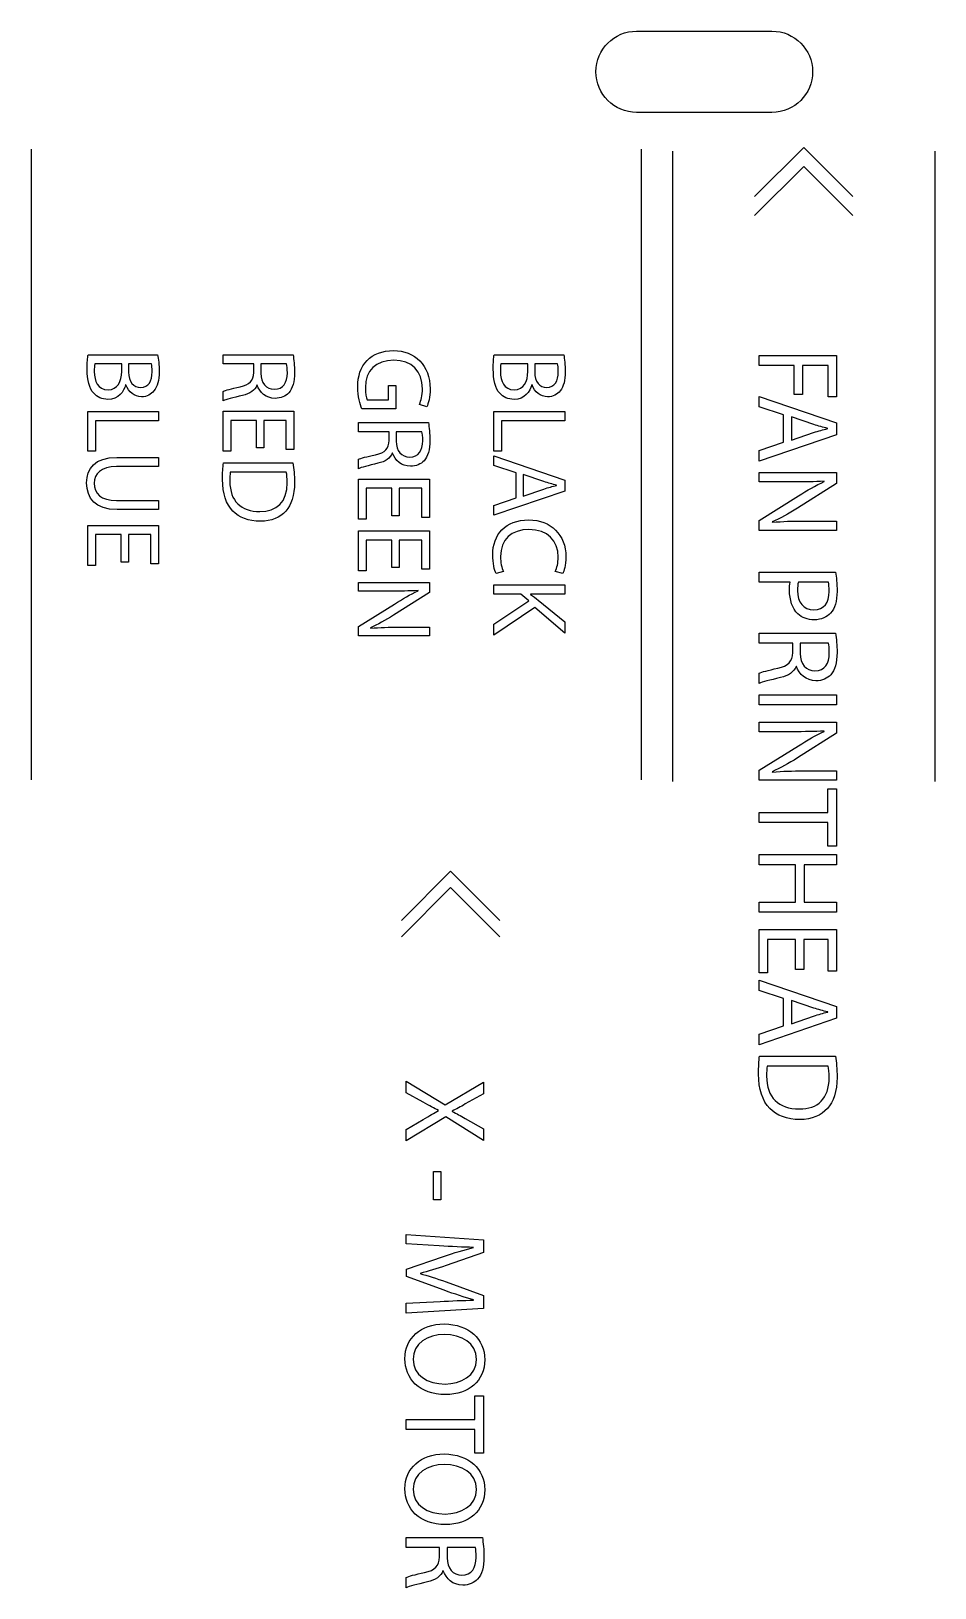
# Model space of a CAD drawing. Header units: millimetres. Extents: x -1166 to -93, y -857 to -63.
# Drawn here: x -961.8 to -928.4, y -721.3 to -663.8 of the extents above; entities that cross this region are included whole.
import ezdxf

# ---------------------------------------------------------------- set-up
doc = ezdxf.new("R2010")
doc.units = ezdxf.units.MM
doc.layers.add('CUTS', color=1, linetype='Continuous', true_color=0xff0000)
doc.layers.add('TEXT', color=5, linetype='Continuous', true_color=0x0000ff)

msp = doc.modelspace()

# ---------------------------------------------------------------- linework, layer by layer
at = {"layer": 'CUTS', "color": 1, "lineweight": 25, "true_color": 0xff0000}
for points in [[(-939.418, -663.84), (-934.417, -663.84)], [(-934.417, -666.839), (-939.418, -666.839), (-939.418, -666.839)]]:
    msp.add_lwpolyline(points, dxfattribs=at)
for points in [[(-940.918, -665.339), (-940.918, -664.511), (-940.246, -663.84), (-939.418, -663.84)], [(-934.417, -663.84), (-933.59, -663.84), (-932.917, -664.511), (-932.917, -665.339)], [(-939.418, -666.839), (-940.246, -666.839), (-940.918, -666.168), (-940.918, -665.339)], [(-932.917, -665.339), (-932.917, -666.168), (-933.59, -666.839), (-934.417, -666.839)]]:
    msp.add_open_spline(points, degree=3, dxfattribs=at)
at = {"layer": 'TEXT', "color": 5, "lineweight": 25, "true_color": 0x0000ff}
for points in [[(-961.781, -668.203), (-961.781, -691.486)], [(-939.249, -668.203), (-939.249, -691.486)], [(-938.088, -668.27), (-938.088, -691.553)], [(-935.063, -669.952), (-933.246, -668.136), (-931.429, -669.952)], [(-928.4, -668.27), (-928.4, -691.553)], [(-935.063, -670.653), (-933.246, -668.836), (-931.429, -670.653)], [(-959.68, -675.789), (-957.111, -675.789), (-957.111, -675.789)], [(-953.555, -676.445), (-953.555, -676.127), (-954.688, -676.127), (-954.688, -675.789), (-952.107, -675.789), (-952.107, -675.789)], [(-944.68, -675.789), (-942.111, -675.789), (-942.111, -675.789)], [(-932.035, -675.812), (-932.035, -677.348), (-932.343, -677.348), (-932.343, -676.184), (-933.291, -676.184), (-933.291, -677.259), (-933.596, -677.259), (-933.596, -676.184), (-934.886, -676.184), (-934.886, -675.812), (-932.035, -675.812), (-932.035, -675.812)], [(-958.434, -676.406), (-958.434, -676.127), (-959.432, -676.127), (-959.432, -676.127)], [(-958.182, -676.127), (-958.182, -676.434)], [(-957.336, -676.127), (-958.182, -676.127), (-958.182, -676.127)], [(-953.299, -676.127), (-953.299, -676.473)], [(-952.344, -676.127), (-953.299, -676.127), (-953.299, -676.127)], [(-943.434, -676.406), (-943.434, -676.127), (-944.432, -676.127), (-944.432, -676.127)], [(-943.182, -676.127), (-943.182, -676.434)], [(-942.336, -676.127), (-943.182, -676.127), (-943.182, -676.127)], [(-958.279, -676.9), (-958.291, -676.9)], [(-954.688, -677.493), (-954.688, -677.144)], [(-953.431, -676.911), (-953.442, -676.911)], [(-949.366, -677.451), (-948.586, -677.451), (-948.586, -676.923), (-948.314, -676.923), (-948.314, -677.784), (-949.571, -677.784), (-949.571, -677.784)], [(-943.28, -676.9), (-943.291, -676.9)], [(-947.165, -677.707), (-947.441, -677.621)], [(-933.989, -678.009), (-934.886, -677.712), (-934.886, -677.332), (-932.035, -678.305), (-932.035, -678.745), (-934.886, -679.718), (-934.886, -679.325), (-933.989, -679.02), (-933.989, -678.009), (-933.989, -678.009)], [(-957.072, -677.889), (-957.072, -678.23), (-959.405, -678.23), (-959.405, -679.348), (-959.688, -679.348), (-959.688, -677.889), (-957.072, -677.889), (-957.072, -677.889)], [(-953.462, -679.228), (-953.462, -678.215), (-954.405, -678.215), (-954.405, -679.348), (-954.688, -679.348), (-954.688, -677.873), (-952.072, -677.873), (-952.072, -679.29), (-952.356, -679.29), (-952.356, -678.215), (-953.182, -678.215), (-953.182, -679.228), (-953.462, -679.228), (-953.462, -679.228)], [(-948.555, -678.952), (-948.555, -678.634), (-949.688, -678.634), (-949.688, -678.297), (-947.107, -678.297), (-947.107, -678.297)], [(-942.072, -677.889), (-942.072, -678.23), (-944.405, -678.23), (-944.405, -679.348), (-944.688, -679.348), (-944.688, -677.889), (-942.072, -677.889), (-942.072, -677.889)], [(-932.877, -678.364), (-933.702, -678.085), (-933.702, -678.948), (-933.702, -678.948)], [(-948.299, -678.634), (-948.299, -678.98)], [(-947.344, -678.634), (-948.299, -678.634), (-948.299, -678.634)], [(-933.702, -678.948), (-932.881, -678.665)], [(-932.36, -678.517), (-932.36, -678.508)], [(-948.431, -679.418), (-948.442, -679.418)], [(-957.072, -679.922), (-958.625, -679.922)], [(-958.613, -679.581), (-957.072, -679.581), (-957.072, -679.922), (-957.072, -679.922)], [(-954.68, -679.786), (-952.111, -679.786), (-952.111, -679.786)], [(-949.688, -680.001), (-949.688, -679.651)], [(-943.865, -680.147), (-944.688, -679.876), (-944.688, -679.526), (-942.072, -680.419), (-942.072, -680.822), (-944.688, -681.715), (-944.688, -681.354), (-943.865, -681.075), (-943.865, -680.147), (-943.865, -680.147)], [(-952.356, -680.124), (-954.424, -680.124), (-954.424, -680.124)], [(-948.462, -681.735), (-948.462, -680.722), (-949.405, -680.722), (-949.405, -681.855), (-949.688, -681.855), (-949.688, -680.38), (-947.072, -680.38), (-947.072, -681.797), (-947.355, -681.797), (-947.355, -680.722), (-948.182, -680.722), (-948.182, -681.735), (-948.462, -681.735), (-948.462, -681.735)], [(-942.844, -680.473), (-943.601, -680.217), (-943.601, -681.009), (-943.601, -681.009)], [(-942.37, -680.613), (-942.37, -680.605)], [(-934.886, -680.138), (-932.035, -680.138), (-932.035, -680.545), (-933.477, -681.454)], [(-933.667, -680.485), (-934.886, -680.485), (-934.886, -680.138), (-934.886, -680.138)], [(-932.487, -680.473), (-932.491, -680.46)], [(-958.625, -681.168), (-957.072, -681.168), (-957.072, -681.51), (-958.601, -681.51)], [(-943.601, -681.009), (-942.848, -680.749)], [(-933.228, -681.932), (-932.034, -681.932), (-932.034, -682.279), (-934.886, -682.279), (-934.886, -681.907), (-933.439, -681.001)], [(-958.461, -683.446), (-958.461, -682.433), (-959.405, -682.433), (-959.405, -683.566), (-959.688, -683.566), (-959.688, -682.091), (-957.072, -682.091), (-957.072, -683.508), (-957.355, -683.508), (-957.355, -682.433), (-958.182, -682.433), (-958.182, -683.446), (-958.461, -683.446), (-958.461, -683.446)], [(-948.462, -683.644), (-948.462, -682.631), (-949.405, -682.631), (-949.405, -683.764), (-949.688, -683.764), (-949.688, -682.289), (-947.072, -682.289), (-947.072, -683.706), (-947.355, -683.706), (-947.355, -682.631), (-948.182, -682.631), (-948.182, -683.644), (-948.462, -683.644), (-948.462, -683.644)], [(-934.404, -681.962), (-934.4, -681.974)], [(-944.335, -683.799), (-944.606, -683.865), (-944.606, -683.865)], [(-942.146, -683.873), (-942.422, -683.788)], [(-933.744, -684.189), (-934.886, -684.189), (-934.886, -683.821), (-932.069, -683.821), (-932.069, -683.821)], [(-949.688, -684.202), (-947.072, -684.202), (-947.072, -684.575), (-948.396, -685.41)], [(-948.57, -684.521), (-949.688, -684.521), (-949.688, -684.202), (-949.688, -684.202)], [(-947.487, -684.509), (-947.491, -684.497)], [(-943.054, -684.847), (-942.072, -685.646), (-942.072, -686.065), (-943.182, -685.119), (-944.688, -686.139), (-944.688, -685.739), (-943.403, -684.882), (-943.691, -684.629), (-944.688, -684.629), (-944.688, -684.292), (-942.072, -684.292), (-942.072, -684.292)], [(-942.072, -684.292), (-942.072, -684.629), (-943.333, -684.629), (-943.333, -684.641)], [(-932.335, -684.189), (-933.443, -684.189), (-933.443, -684.189)], [(-948.167, -685.848), (-947.072, -685.848), (-947.072, -686.166), (-949.688, -686.166), (-949.688, -685.825), (-948.361, -684.994)], [(-949.246, -685.875), (-949.242, -685.887)], [(-933.651, -686.789), (-933.651, -686.442), (-934.886, -686.442), (-934.886, -686.074), (-932.073, -686.074), (-932.073, -686.074)], [(-933.372, -686.442), (-933.372, -686.818)], [(-932.331, -686.442), (-933.372, -686.442), (-933.372, -686.442)], [(-933.516, -687.296), (-933.528, -687.296)], [(-934.886, -687.931), (-934.886, -687.55)], [(-932.035, -688.347), (-932.035, -688.719), (-934.887, -688.719), (-934.887, -688.347), (-932.035, -688.347), (-932.035, -688.347)], [(-934.886, -689.363), (-932.035, -689.363), (-932.035, -689.769), (-933.477, -690.678)], [(-933.667, -689.709), (-934.886, -689.709), (-934.886, -689.363), (-934.886, -689.363)], [(-932.487, -689.697), (-932.491, -689.684)], [(-933.228, -691.157), (-932.034, -691.157), (-932.034, -691.504), (-934.886, -691.504), (-934.886, -691.131), (-933.439, -690.226)], [(-934.404, -691.186), (-934.4, -691.199)], [(-932.348, -692.69), (-932.348, -691.822), (-932.035, -691.822), (-932.035, -693.934), (-932.348, -693.934), (-932.348, -693.062), (-934.886, -693.062), (-934.886, -692.69), (-932.348, -692.69), (-932.348, -692.69)], [(-932.035, -694.62), (-933.228, -694.62), (-933.228, -696), (-932.035, -696), (-932.035, -696.372), (-934.886, -696.372), (-934.886, -696), (-933.55, -696), (-933.55, -694.62), (-934.886, -694.62), (-934.886, -694.248), (-932.035, -694.248), (-932.035, -694.62), (-932.035, -694.62)], [(-948.103, -696.679), (-946.286, -694.862), (-944.47, -696.679)], [(-948.103, -697.279), (-946.286, -695.463), (-944.47, -697.279)], [(-933.55, -698.485), (-933.55, -697.38), (-934.578, -697.38), (-934.578, -698.616), (-934.886, -698.616), (-934.886, -697.008), (-932.035, -697.008), (-932.035, -698.552), (-932.343, -698.552), (-932.343, -697.38), (-933.245, -697.38), (-933.245, -698.485), (-933.55, -698.485), (-933.55, -698.485)], [(-933.989, -699.556), (-934.886, -699.26), (-934.886, -698.879), (-932.035, -699.852), (-932.035, -700.292), (-934.886, -701.266), (-934.886, -700.872), (-933.989, -700.567), (-933.989, -699.556), (-933.989, -699.556)], [(-932.877, -699.912), (-933.702, -699.632), (-933.702, -700.495), (-933.702, -700.495)], [(-932.36, -700.064), (-932.36, -700.055)], [(-933.702, -700.495), (-932.881, -700.212)], [(-934.877, -701.685), (-932.077, -701.685), (-932.077, -701.685)], [(-932.343, -702.054), (-934.599, -702.054), (-934.599, -702.054)], [(-947.302, -703.384), (-947.929, -703.042), (-947.929, -702.619), (-946.486, -703.49), (-945.077, -702.652), (-945.077, -703.08), (-945.746, -703.456)], [(-945.746, -703.989), (-945.077, -704.374), (-945.077, -704.802), (-946.465, -703.934), (-947.929, -704.823), (-947.929, -704.395), (-947.929, -704.395)], [(-947.929, -704.395), (-947.298, -704.028)], [(-946.735, -703.702), (-946.735, -703.693)], [(-946.228, -703.718), (-946.228, -703.731)], [(-946.651, -705.954), (-946.651, -706.999), (-946.922, -706.999), (-946.922, -705.954), (-946.651, -705.954), (-946.651, -705.954)], [(-946.706, -708.697), (-947.929, -708.621), (-947.929, -708.27), (-945.077, -708.469), (-945.077, -708.939), (-946.456, -709.425)], [(-945.445, -708.761), (-945.445, -708.752)], [(-946.528, -710.335), (-947.912, -709.831), (-947.912, -709.552), (-946.554, -709.087)], [(-947.417, -709.713), (-947.417, -709.721)], [(-946.456, -710.026), (-945.077, -710.533), (-945.077, -711.003), (-947.929, -711.181), (-947.929, -710.817), (-946.676, -710.749), (-946.676, -710.749)], [(-945.445, -710.703), (-945.445, -710.694)], [(-945.39, -715.102), (-945.39, -714.235), (-945.077, -714.235), (-945.077, -716.346), (-945.39, -716.346), (-945.39, -715.474), (-947.929, -715.474), (-947.929, -715.102), (-945.39, -715.102), (-945.39, -715.102)], [(-946.693, -720.182), (-946.693, -719.835), (-947.928, -719.835), (-947.928, -719.467), (-945.115, -719.467), (-945.115, -719.467)], [(-946.414, -719.835), (-946.414, -720.212)], [(-945.373, -719.835), (-946.414, -719.835), (-946.414, -719.835)], [(-946.558, -720.69), (-946.57, -720.69)], [(-947.928, -721.324), (-947.928, -720.944)]]:
    msp.add_lwpolyline(points, dxfattribs=at)
for points in [[(-959.711, -676.313), (-959.711, -676.08), (-959.696, -675.902), (-959.68, -675.789)], [(-957.111, -675.789), (-957.076, -675.937), (-957.053, -676.174), (-957.053, -676.406)], [(-952.107, -675.789), (-952.076, -675.961), (-952.053, -676.209), (-952.053, -676.438)], [(-949.715, -676.977), (-949.715, -676.581), (-949.614, -676.255), (-949.37, -675.999)], [(-948.38, -675.991), (-949.044, -675.991), (-949.436, -676.387), (-949.436, -677.001)], [(-949.37, -675.999), (-949.153, -675.774), (-948.803, -675.635), (-948.396, -675.635)], [(-948.396, -675.635), (-947.616, -675.635), (-947.045, -676.174), (-947.045, -677.051)], [(-947.329, -677.043), (-947.329, -676.406), (-947.725, -675.991), (-948.38, -675.991)], [(-944.712, -676.313), (-944.712, -676.08), (-944.696, -675.902), (-944.68, -675.789)], [(-942.111, -675.789), (-942.076, -675.937), (-942.053, -676.174), (-942.053, -676.406)], [(-959.467, -677.214), (-959.634, -677.035), (-959.711, -676.74), (-959.711, -676.313)], [(-959.432, -676.127), (-959.443, -676.197), (-959.447, -676.29), (-959.447, -676.411)], [(-959.447, -676.411), (-959.447, -676.76), (-959.319, -677.082), (-958.939, -677.082)], [(-958.939, -677.082), (-958.586, -677.082), (-958.434, -676.775), (-958.434, -676.406)], [(-958.182, -676.434), (-958.182, -676.787), (-957.992, -676.997), (-957.74, -676.997)], [(-957.74, -676.997), (-957.437, -676.997), (-957.312, -676.768), (-957.312, -676.426)], [(-957.312, -676.426), (-957.312, -676.271), (-957.324, -676.182), (-957.336, -676.127)], [(-957.053, -676.406), (-957.053, -676.744), (-957.111, -676.961), (-957.243, -677.121)], [(-954.063, -676.973), (-953.702, -676.896), (-953.567, -676.752), (-953.555, -676.445)], [(-953.299, -676.473), (-953.299, -676.834), (-953.101, -677.062), (-952.802, -677.062)], [(-952.802, -677.062), (-952.465, -677.062), (-952.317, -676.818), (-952.317, -676.461)], [(-952.317, -676.461), (-952.317, -676.298), (-952.329, -676.185), (-952.344, -676.127)], [(-952.053, -676.438), (-952.053, -676.799), (-952.123, -677.035), (-952.266, -677.195)], [(-944.467, -677.214), (-944.634, -677.035), (-944.712, -676.74), (-944.712, -676.313)], [(-944.432, -676.127), (-944.443, -676.197), (-944.448, -676.29), (-944.448, -676.411)], [(-944.448, -676.411), (-944.448, -676.76), (-944.32, -677.082), (-943.939, -677.082)], [(-943.939, -677.082), (-943.586, -677.082), (-943.434, -676.775), (-943.434, -676.406)], [(-943.182, -676.434), (-943.182, -676.787), (-942.992, -676.997), (-942.74, -676.997)], [(-942.74, -676.997), (-942.437, -676.997), (-942.313, -676.768), (-942.313, -676.426)], [(-942.313, -676.426), (-942.313, -676.271), (-942.325, -676.182), (-942.336, -676.127)], [(-942.053, -676.406), (-942.053, -676.744), (-942.111, -676.961), (-942.243, -677.121)], [(-958.291, -676.9), (-958.349, -677.148), (-958.555, -677.439), (-958.943, -677.439)], [(-957.705, -677.342), (-957.961, -677.342), (-958.182, -677.171), (-958.279, -676.9)], [(-957.243, -677.121), (-957.344, -677.257), (-957.499, -677.342), (-957.705, -677.342)], [(-954.688, -677.144), (-954.611, -677.101), (-954.39, -677.043), (-954.063, -676.973)], [(-953.442, -676.911), (-953.512, -677.11), (-953.699, -677.229), (-953.97, -677.292)], [(-952.767, -677.4), (-953.109, -677.4), (-953.338, -677.183), (-953.431, -676.911)], [(-949.571, -677.784), (-949.63, -677.633), (-949.715, -677.33), (-949.715, -676.977)], [(-949.436, -677.001), (-949.436, -677.222), (-949.405, -677.373), (-949.366, -677.451)], [(-947.441, -677.621), (-947.375, -677.482), (-947.329, -677.307), (-947.329, -677.043)], [(-947.045, -677.051), (-947.045, -677.354), (-947.111, -677.594), (-947.165, -677.707)], [(-943.291, -676.9), (-943.349, -677.148), (-943.555, -677.439), (-943.943, -677.439)], [(-942.705, -677.342), (-942.961, -677.342), (-943.183, -677.171), (-943.28, -676.9)], [(-942.243, -677.121), (-942.344, -677.257), (-942.499, -677.342), (-942.705, -677.342)], [(-958.943, -677.439), (-959.168, -677.439), (-959.343, -677.35), (-959.467, -677.214)], [(-953.97, -677.292), (-954.335, -677.377), (-954.587, -677.439), (-954.688, -677.493)], [(-952.266, -677.195), (-952.383, -677.323), (-952.561, -677.4), (-952.767, -677.4)], [(-943.943, -677.439), (-944.168, -677.439), (-944.343, -677.35), (-944.467, -677.214)], [(-947.107, -678.297), (-947.076, -678.467), (-947.053, -678.716), (-947.053, -678.945)], [(-947.317, -678.968), (-947.317, -678.805), (-947.328, -678.692), (-947.344, -678.634)], [(-932.881, -678.665), (-932.695, -678.601), (-932.526, -678.559), (-932.36, -678.517)], [(-932.36, -678.508), (-932.526, -678.466), (-932.703, -678.424), (-932.877, -678.364)], [(-949.063, -679.48), (-948.703, -679.403), (-948.566, -679.259), (-948.555, -678.952)], [(-948.442, -679.418), (-948.512, -679.616), (-948.698, -679.737), (-948.97, -679.798)], [(-947.767, -679.907), (-948.108, -679.907), (-948.337, -679.69), (-948.431, -679.418)], [(-948.299, -678.98), (-948.299, -679.34), (-948.101, -679.569), (-947.802, -679.569)], [(-947.802, -679.569), (-947.464, -679.569), (-947.317, -679.325), (-947.317, -678.968)], [(-947.053, -678.945), (-947.053, -679.306), (-947.122, -679.542), (-947.266, -679.701)], [(-959.731, -680.52), (-959.731, -679.985), (-959.428, -679.581), (-958.613, -679.581)], [(-958.625, -679.922), (-959.207, -679.922), (-959.455, -680.182), (-959.455, -680.532)], [(-954.711, -680.4), (-954.711, -680.155), (-954.7, -679.957), (-954.68, -679.786)], [(-952.111, -679.786), (-952.076, -679.992), (-952.053, -680.237), (-952.053, -680.504)], [(-949.688, -679.651), (-949.611, -679.608), (-949.389, -679.55), (-949.063, -679.48)], [(-948.97, -679.798), (-949.335, -679.884), (-949.587, -679.946), (-949.688, -680.001)], [(-947.266, -679.701), (-947.382, -679.829), (-947.561, -679.907), (-947.767, -679.907)], [(-958.601, -681.51), (-959.405, -681.51), (-959.731, -681.087), (-959.731, -680.52)], [(-959.455, -680.532), (-959.455, -680.916), (-959.199, -681.168), (-958.625, -681.168)], [(-954.335, -681.56), (-954.579, -681.312), (-954.711, -680.908), (-954.711, -680.4)], [(-954.424, -680.124), (-954.436, -680.209), (-954.44, -680.334), (-954.44, -680.466)], [(-954.44, -680.466), (-954.44, -681.192), (-954.036, -681.58), (-953.33, -681.58)], [(-953.33, -681.58), (-952.713, -681.583), (-952.321, -681.234), (-952.321, -680.52)], [(-952.053, -680.504), (-952.053, -680.99), (-952.169, -681.335), (-952.379, -681.564)], [(-952.321, -680.52), (-952.321, -680.345), (-952.336, -680.213), (-952.356, -680.124)], [(-942.848, -680.749), (-942.677, -680.691), (-942.522, -680.652), (-942.37, -680.613)], [(-942.37, -680.605), (-942.522, -680.566), (-942.685, -680.528), (-942.844, -680.473)], [(-932.491, -680.46), (-932.851, -680.481), (-933.194, -680.485), (-933.667, -680.485)], [(-933.439, -681.001), (-933.122, -680.803), (-932.796, -680.612), (-932.487, -680.473)], [(-953.318, -681.937), (-953.745, -681.937), (-954.094, -681.801), (-954.335, -681.56)], [(-952.379, -681.564), (-952.592, -681.801), (-952.895, -681.937), (-953.318, -681.937)], [(-933.477, -681.454), (-933.812, -681.662), (-934.112, -681.831), (-934.404, -681.962)], [(-944.731, -683.174), (-944.731, -682.437), (-944.265, -681.886), (-943.403, -681.886)], [(-943.392, -682.243), (-944.036, -682.243), (-944.443, -682.611), (-944.443, -683.244)], [(-943.403, -681.886), (-942.581, -681.886), (-942.03, -682.441), (-942.03, -683.252)], [(-942.313, -683.264), (-942.313, -682.65), (-942.705, -682.243), (-943.392, -682.243)], [(-934.4, -681.974), (-934.019, -681.941), (-933.672, -681.932), (-933.228, -681.932)], [(-944.606, -683.865), (-944.669, -683.745), (-944.731, -683.493), (-944.731, -683.174)], [(-944.443, -683.244), (-944.443, -683.454), (-944.401, -683.663), (-944.335, -683.799)], [(-942.422, -683.788), (-942.36, -683.663), (-942.313, -683.481), (-942.313, -683.264)], [(-942.03, -683.252), (-942.03, -683.574), (-942.1, -683.783), (-942.146, -683.873)], [(-932.069, -683.821), (-932.039, -683.999), (-932.014, -684.232), (-932.014, -684.528)], [(-947.491, -684.497), (-947.821, -684.517), (-948.136, -684.521), (-948.57, -684.521)], [(-948.361, -684.994), (-948.07, -684.812), (-947.771, -684.637), (-947.487, -684.509)], [(-933.77, -684.485), (-933.77, -684.375), (-933.765, -684.274), (-933.744, -684.189)], [(-933.457, -685.357), (-933.664, -685.158), (-933.77, -684.845), (-933.77, -684.485)], [(-933.443, -684.189), (-933.465, -684.269), (-933.473, -684.371), (-933.473, -684.494)], [(-933.473, -684.494), (-933.473, -684.938), (-933.253, -685.209), (-932.868, -685.209)], [(-932.868, -685.209), (-932.487, -685.209), (-932.305, -684.938), (-932.305, -684.536)], [(-932.305, -684.536), (-932.305, -684.375), (-932.318, -684.253), (-932.335, -684.189)], [(-932.014, -684.528), (-932.014, -684.892), (-932.098, -685.158), (-932.251, -685.327)], [(-943.333, -684.641), (-943.232, -684.711), (-943.139, -684.781), (-943.054, -684.847)], [(-948.396, -685.41), (-948.703, -685.6), (-948.978, -685.755), (-949.246, -685.875)], [(-932.847, -685.577), (-933.105, -685.577), (-933.308, -685.501), (-933.457, -685.357)], [(-932.251, -685.327), (-932.386, -685.48), (-932.594, -685.577), (-932.847, -685.577)], [(-949.242, -685.887), (-948.893, -685.856), (-948.574, -685.848), (-948.167, -685.848)], [(-932.073, -686.074), (-932.039, -686.26), (-932.014, -686.53), (-932.014, -686.78)], [(-934.205, -687.364), (-933.812, -687.279), (-933.664, -687.123), (-933.651, -686.789)], [(-933.372, -686.818), (-933.372, -687.212), (-933.156, -687.461), (-932.83, -687.461)], [(-932.83, -687.461), (-932.462, -687.461), (-932.301, -687.195), (-932.301, -686.806)], [(-932.301, -686.806), (-932.301, -686.628), (-932.314, -686.505), (-932.331, -686.442)], [(-932.014, -686.78), (-932.014, -687.174), (-932.09, -687.432), (-932.246, -687.605)], [(-934.886, -687.55), (-934.802, -687.503), (-934.561, -687.44), (-934.205, -687.364)], [(-933.528, -687.296), (-933.605, -687.512), (-933.808, -687.643), (-934.104, -687.711)], [(-932.792, -687.829), (-933.165, -687.829), (-933.414, -687.592), (-933.516, -687.296)], [(-934.104, -687.711), (-934.501, -687.804), (-934.777, -687.872), (-934.886, -687.931)], [(-932.246, -687.605), (-932.373, -687.745), (-932.568, -687.829), (-932.792, -687.829)], [(-932.491, -689.684), (-932.851, -689.705), (-933.194, -689.709), (-933.667, -689.709)], [(-933.439, -690.226), (-933.122, -690.027), (-932.796, -689.837), (-932.487, -689.697)], [(-933.477, -690.678), (-933.812, -690.886), (-934.112, -691.055), (-934.404, -691.186)], [(-934.4, -691.199), (-934.019, -691.165), (-933.672, -691.157), (-933.228, -691.157)], [(-932.881, -700.212), (-932.695, -700.148), (-932.526, -700.106), (-932.36, -700.064)], [(-932.36, -700.055), (-932.526, -700.013), (-932.703, -699.971), (-932.877, -699.912)], [(-934.912, -702.354), (-934.912, -702.088), (-934.899, -701.872), (-934.877, -701.685)], [(-932.077, -701.685), (-932.039, -701.91), (-932.013, -702.176), (-932.013, -702.468)], [(-934.501, -703.619), (-934.768, -703.348), (-934.912, -702.909), (-934.912, -702.354)], [(-934.599, -702.054), (-934.612, -702.147), (-934.616, -702.282), (-934.616, -702.426)], [(-934.616, -702.426), (-934.616, -703.217), (-934.176, -703.64), (-933.406, -703.64)], [(-932.305, -702.486), (-932.305, -702.295), (-932.323, -702.151), (-932.343, -702.054)], [(-933.406, -703.64), (-932.733, -703.645), (-932.305, -703.264), (-932.305, -702.486)], [(-932.013, -702.468), (-932.013, -702.997), (-932.14, -703.374), (-932.369, -703.623)], [(-946.735, -703.693), (-946.901, -703.613), (-947.053, -703.528), (-947.302, -703.384)], [(-945.746, -703.456), (-945.931, -703.562), (-946.076, -703.642), (-946.228, -703.718)], [(-947.298, -704.028), (-947.057, -703.879), (-946.901, -703.79), (-946.735, -703.702)], [(-946.228, -703.731), (-946.058, -703.812), (-945.927, -703.884), (-945.746, -703.989)], [(-933.393, -704.03), (-933.858, -704.03), (-934.239, -703.881), (-934.501, -703.619)], [(-932.369, -703.623), (-932.601, -703.881), (-932.932, -704.03), (-933.393, -704.03)], [(-945.445, -708.752), (-945.801, -708.744), (-946.274, -708.723), (-946.706, -708.697)], [(-946.554, -709.087), (-946.147, -708.951), (-945.783, -708.841), (-945.445, -708.761)], [(-946.456, -709.425), (-946.807, -709.544), (-947.12, -709.636), (-947.417, -709.713)], [(-947.417, -709.721), (-947.129, -709.797), (-946.816, -709.899), (-946.456, -710.026)], [(-945.445, -710.694), (-945.775, -710.593), (-946.135, -710.478), (-946.528, -710.335)], [(-946.676, -710.749), (-946.279, -710.728), (-945.796, -710.703), (-945.445, -710.703)], [(-947.975, -712.862), (-947.975, -712.105), (-947.387, -711.58), (-946.524, -711.58)], [(-946.524, -711.58), (-945.618, -711.58), (-945.026, -712.139), (-945.026, -712.9)], [(-946.515, -711.97), (-947.129, -711.97), (-947.675, -712.299), (-947.675, -712.884)], [(-945.326, -712.888), (-945.326, -712.274), (-945.893, -711.97), (-946.515, -711.97)], [(-946.473, -714.186), (-947.45, -714.186), (-947.975, -713.59), (-947.975, -712.862)], [(-947.675, -712.884), (-947.675, -713.467), (-947.137, -713.797), (-946.49, -713.797)], [(-946.49, -713.797), (-945.919, -713.797), (-945.326, -713.501), (-945.326, -712.888)], [(-945.026, -712.9), (-945.026, -713.683), (-945.623, -714.186), (-946.473, -714.186)], [(-947.975, -717.663), (-947.975, -716.906), (-947.387, -716.381), (-946.524, -716.381)], [(-946.515, -716.77), (-947.129, -716.77), (-947.675, -717.1), (-947.675, -717.684)], [(-946.524, -716.381), (-945.618, -716.381), (-945.026, -716.94), (-945.026, -717.701)], [(-945.326, -717.688), (-945.326, -717.075), (-945.893, -716.77), (-946.515, -716.77)], [(-946.473, -718.987), (-947.45, -718.987), (-947.975, -718.391), (-947.975, -717.663)], [(-947.675, -717.684), (-947.675, -718.268), (-947.137, -718.598), (-946.49, -718.598)], [(-946.49, -718.598), (-945.919, -718.598), (-945.326, -718.302), (-945.326, -717.688)], [(-945.026, -717.701), (-945.026, -718.484), (-945.623, -718.987), (-946.473, -718.987)], [(-945.115, -719.467), (-945.081, -719.653), (-945.055, -719.924), (-945.055, -720.173)], [(-947.247, -720.757), (-946.854, -720.673), (-946.705, -720.516), (-946.693, -720.182)], [(-946.414, -720.212), (-946.414, -720.605), (-946.198, -720.855), (-945.872, -720.855)], [(-945.872, -720.855), (-945.504, -720.855), (-945.343, -720.588), (-945.343, -720.199)], [(-945.343, -720.199), (-945.343, -720.021), (-945.356, -719.898), (-945.373, -719.835)], [(-945.055, -720.173), (-945.055, -720.567), (-945.132, -720.825), (-945.288, -720.999)], [(-947.928, -720.944), (-947.843, -720.897), (-947.602, -720.833), (-947.247, -720.757)], [(-946.57, -720.69), (-946.646, -720.905), (-946.849, -721.037), (-947.146, -721.104)], [(-945.834, -721.223), (-946.206, -721.223), (-946.456, -720.986), (-946.558, -720.69)], [(-947.146, -721.104), (-947.543, -721.197), (-947.818, -721.265), (-947.928, -721.324)], [(-945.288, -720.999), (-945.415, -721.138), (-945.61, -721.223), (-945.834, -721.223)]]:
    msp.add_open_spline(points, degree=3, dxfattribs=at)

doc.saveas('drawing.dxf')
